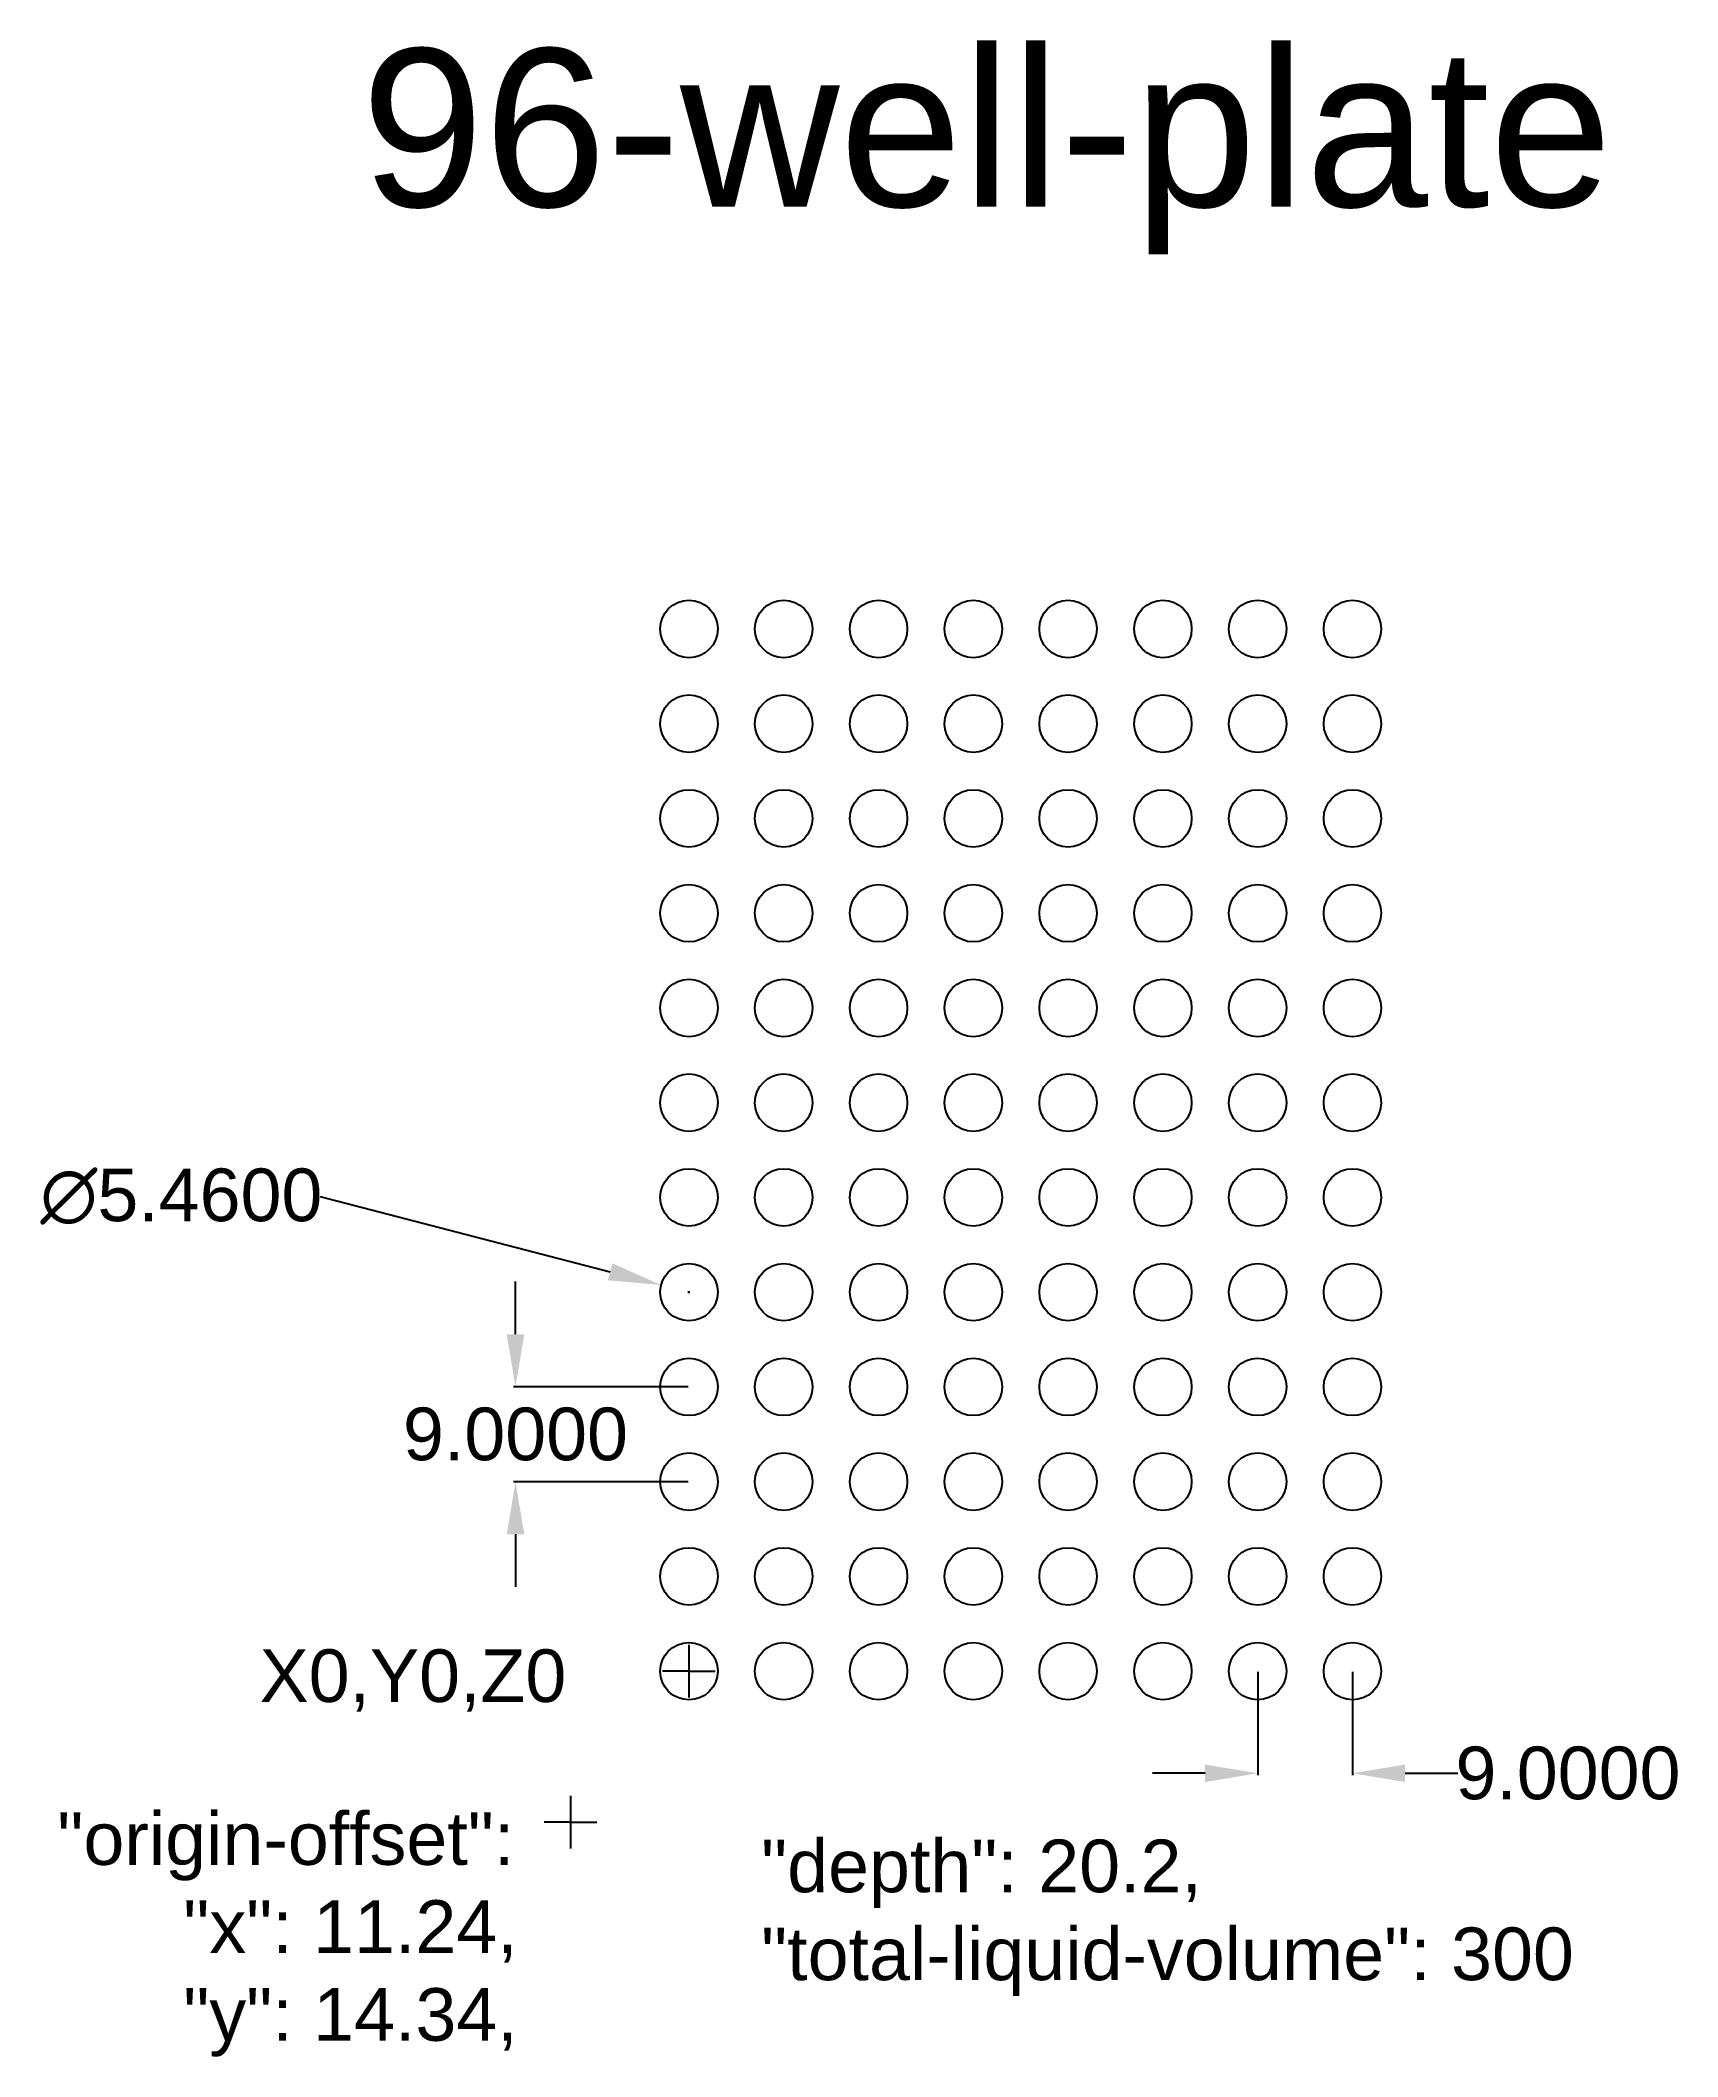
# Model space of a CAD drawing. Header units: inches. Extents: x 1 to 157, y 5 to 197.
import ezdxf

# ---------------------------------------------------------------- set-up
doc = ezdxf.new("R2010")
doc.units = ezdxf.units.IN
doc.header["$MEASUREMENT"] = 0
doc.styles.get("Standard").update_dxf_attribs({"font": 'arial.ttf'})

msp = doc.modelspace()

# ---------------------------------------------------------------- linework, layer by layer
for p, q in [((27.65, 86.9), (55.18, 79.76)), ((46.19, 73.82), (46.19, 78.82)), ((62.57, 77.82), (62.75, 77.82)), ((62.66, 77.73), (62.66, 77.91)), ((62.6, 68.82), (46.01, 68.82)), ((62.6, 59.82), (46.01, 59.82)), ((46.19, 54.82), (46.19, 49.82)), ((116.66, 41.75), (116.66, 31.94)), ((125.66, 41.75), (125.66, 31.94)), ((111.66, 32.12), (106.66, 32.12)), ((130.66, 32.12), (135.66, 32.12))]:
    msp.add_line(p, q)
at = {"color": 1}
for p, q in [((62.66, 44.32), (62.66, 39.32)), ((62.66, 41.82), (60.16, 41.82)), ((62.66, 41.82), (65.16, 41.82))]:
    msp.add_line(p, q, dxfattribs=at)
at = {"color": 3}
for p, q in [((51.42, 29.98), (51.42, 24.98)), ((51.42, 27.48), (48.92, 27.48)), ((51.42, 27.48), (53.92, 27.48))]:
    msp.add_line(p, q, dxfattribs=at)
for centre in [(62.66, 140.82), (71.66, 140.82), (80.66, 140.82), (89.66, 140.82), (98.66, 140.82), (107.66, 140.82), (116.66, 140.82), (125.66, 140.82), (62.66, 131.82), (71.66, 131.82), (80.66, 131.82), (89.66, 131.82), (98.66, 131.82), (107.66, 131.82), (116.66, 131.82), (125.66, 131.82), (62.66, 122.82), (71.66, 122.82), (80.66, 122.82), (89.66, 122.82), (98.66, 122.82), (107.66, 122.82), (116.66, 122.82), (125.66, 122.82), (62.66, 113.82), (71.66, 113.82), (80.66, 113.82), (89.66, 113.82), (98.66, 113.82), (107.66, 113.82), (116.66, 113.82), (125.66, 113.82), (62.66, 104.82), (71.66, 104.82), (80.66, 104.82), (89.66, 104.82), (98.66, 104.82), (107.66, 104.82), (116.66, 104.82), (125.66, 104.82), (62.66, 95.82), (71.66, 95.82), (80.66, 95.82), (89.66, 95.82), (98.66, 95.82), (107.66, 95.82), (116.66, 95.82), (125.66, 95.82), (62.66, 86.82), (71.66, 86.82), (80.66, 86.82), (89.66, 86.82), (98.66, 86.82), (107.66, 86.82), (116.66, 86.82), (125.66, 86.82), (62.66, 77.82), (71.66, 77.82), (80.66, 77.82), (89.66, 77.82), (98.66, 77.82), (107.66, 77.82), (116.66, 77.82), (125.66, 77.82), (62.66, 68.82), (71.66, 68.82), (80.66, 68.82), (89.66, 68.82), (98.66, 68.82), (107.66, 68.82), (116.66, 68.82), (125.66, 68.82), (62.66, 59.82), (71.66, 59.82), (80.66, 59.82), (89.66, 59.82), (98.66, 59.82), (107.66, 59.82), (116.66, 59.82), (125.66, 59.82), (62.66, 50.82), (71.66, 50.82), (80.66, 50.82), (89.66, 50.82), (98.66, 50.82), (107.66, 50.82), (116.66, 50.82), (125.66, 50.82), (62.66, 41.82), (71.66, 41.82), (80.66, 41.82), (89.66, 41.82), (98.66, 41.82), (107.66, 41.82), (116.66, 41.82), (125.66, 41.82)]:
    msp.add_circle(centre, 2.73)
for points in [[(55.39, 80.56), (54.97, 78.95), (60.02, 78.5)], [(45.36, 73.82), (47.03, 73.82), (46.19, 68.82)], [(45.36, 54.82), (47.03, 54.82), (46.19, 59.82)], [(111.66, 32.95), (111.66, 31.29), (116.66, 32.12)], [(130.66, 32.95), (130.66, 31.29), (125.66, 32.12)]]:
    msp.add_solid(points)

# ---------------------------------------------------------------- texts
for s, height, p in [('96-well-plate', 15, (31.53, 180.93)), ('X0,Y0,Z0', 5, (21.9, 38.89)), ('"origin-offset":', 5, (2.69, 23.42)), ('"depth": 20.2,', 5, (69.51, 20.82)), ('      "x": 11.24,', 5, (3.01, 15.06)), ('"total-liquid-volume": 300', 5, (69.51, 12.47)), ('      "y": 14.34,', 5, (3.01, 6.71))]:
    msp.add_text(s, height=height).set_placement(p)
at = {"char_height": 5, "attachment_point": 5}
for s, insert in [('\\A1;∅5.4600', (14.47, 86.9)), ('\\A1;9.0000', (46.19, 64.32)), ('\\A1;9.0000', (146.12, 32.12))]:
    msp.add_mtext(s, dxfattribs=dict(at, insert=insert))

doc.saveas('drawing.dxf')
